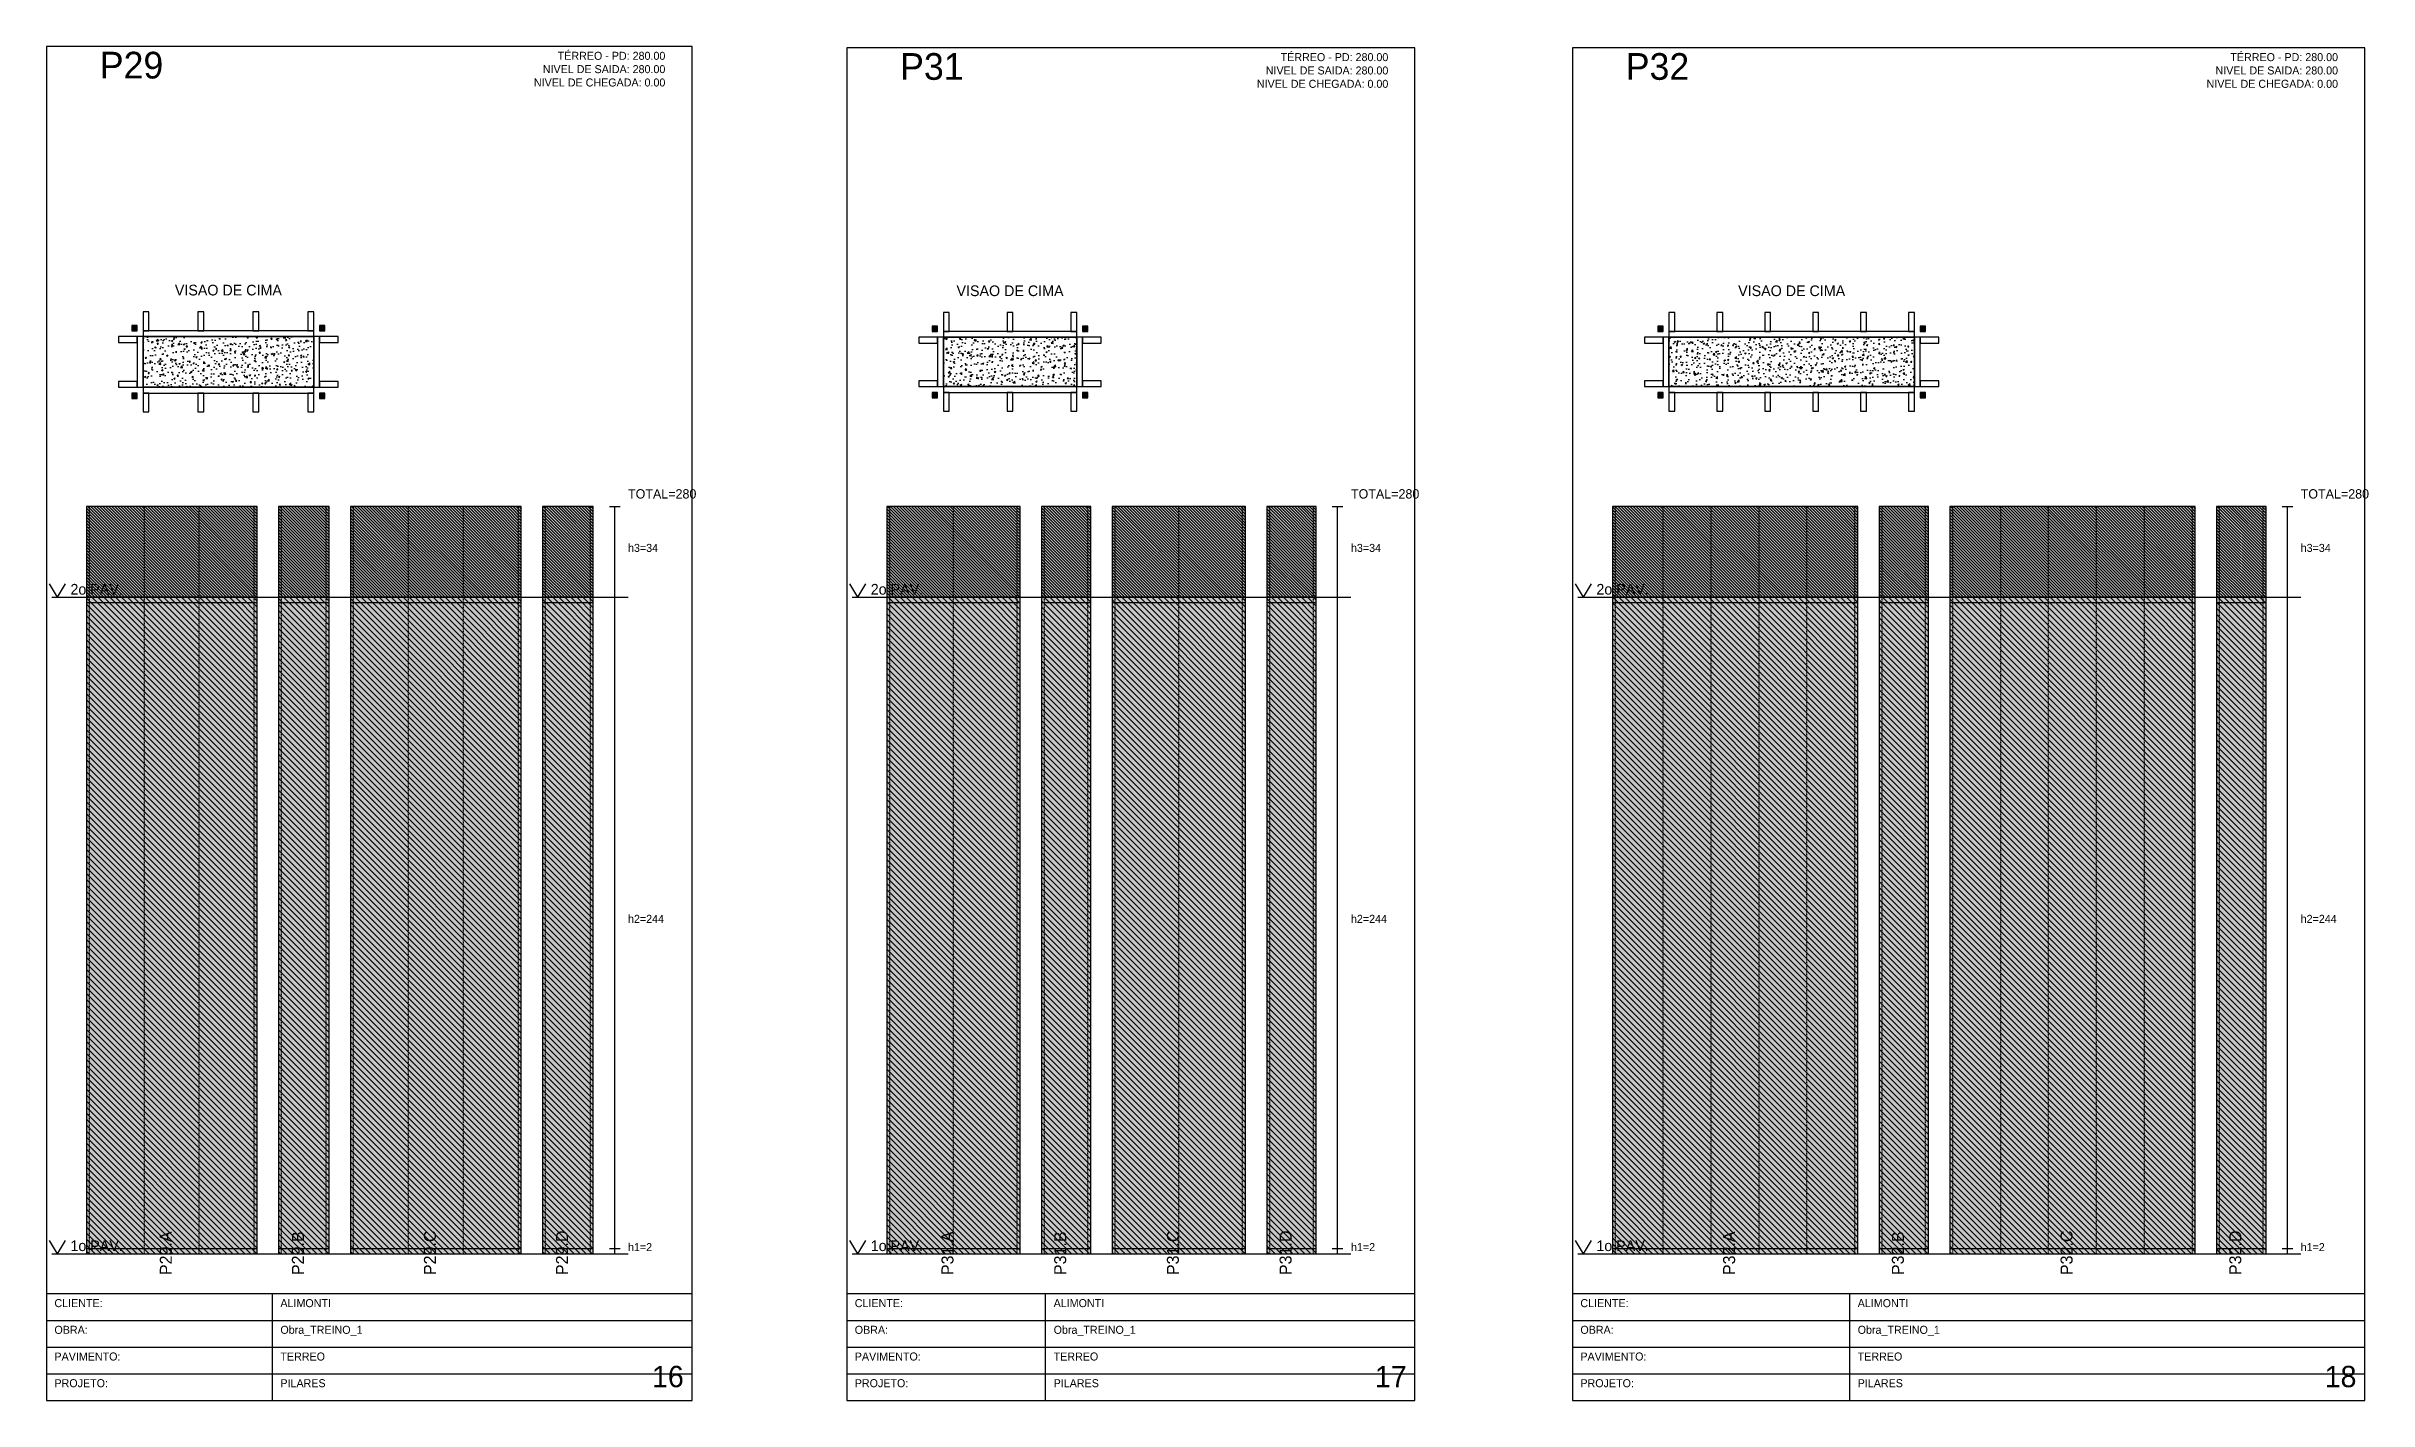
# Model space of a CAD drawing. Header units: metres. Extents: x 0 to 1466, y 0 to 2698.
# Drawn here: x 0 to 870, y 1653 to 2161 of the extents above; entities that cross this region are included whole.
import ezdxf
from ezdxf.enums import TextEntityAlignment as Align

# ---------------------------------------------------------------- set-up
doc = ezdxf.new("R2010")
doc.units = ezdxf.units.M
doc.linetypes.add('DASHED', pattern=[0.5, 0.25, -0.25])
for name, color, linetype in [('BORDA_CELULA', 9, 'Continuous'), ('CARIMBO', 9, 'Continuous'), ('CHAPA', 1, 'Continuous'), ('CONCRETO', 4, 'Continuous'), ('COTA', 241, 'Continuous'), ('Hachura', 251, 'Continuous'), ('LABEL_ID', 3, 'Continuous'), ('Nivel', 4, 'Continuous'), ('NOMENCLATURA', 1, 'Continuous'), ('Paineis', 7, 'Continuous'), ('SARR_2.2x7', 82, 'Continuous'), ('Texto Secao', 2, 'Continuous'), ('TEXTO_GERAL', 2, 'Continuous')]:
    doc.layers.add(name, color=color, linetype=linetype)

msp = doc.modelspace()

# ---------------------------------------------------------------- hatches: boundary and pattern name
at = {"layer": 'CHAPA'}
h = msp.add_hatch(color=1, dxfattribs=at)
h.dxf.hatch_style = 1
h.paths.add_polyline_path([(32, 2054.1), (34, 2054.1), (34, 2056.1), (32, 2056.1)])
h = msp.add_hatch(color=1, dxfattribs=at)
h.dxf.hatch_style = 1
h.paths.add_polyline_path([(102.4, 2054.1), (104.4, 2054.1), (104.4, 2056.1), (102.4, 2056.1)])
h = msp.add_hatch(color=1, dxfattribs=at)
h.dxf.hatch_style = 1
h.paths.add_polyline_path([(332, 2053.85), (334, 2053.85), (334, 2055.85), (332, 2055.85)])
h = msp.add_hatch(color=1, dxfattribs=at)
h.dxf.hatch_style = 1
h.paths.add_polyline_path([(388.4, 2053.85), (390.4, 2053.85), (390.4, 2055.85), (388.4, 2055.85)])
h = msp.add_hatch(color=1, dxfattribs=at)
h.dxf.hatch_style = 1
h.paths.add_polyline_path([(604, 2053.85), (606, 2053.85), (606, 2055.85), (604, 2055.85)])
h = msp.add_hatch(color=1, dxfattribs=at)
h.dxf.hatch_style = 1
h.paths.add_polyline_path([(702.4, 2053.85), (704.4, 2053.85), (704.4, 2055.85), (702.4, 2055.85)])
h = msp.add_hatch(color=1, dxfattribs=at)
h.dxf.hatch_style = 1
h.paths.add_polyline_path([(32, 2028.7), (34, 2028.7), (34, 2030.7), (32, 2030.7)])
h = msp.add_hatch(color=1, dxfattribs=at)
h.dxf.hatch_style = 1
h.paths.add_polyline_path([(102.4, 2028.7), (104.4, 2028.7), (104.4, 2030.7), (102.4, 2030.7)])
h = msp.add_hatch(color=1, dxfattribs=at)
h.dxf.hatch_style = 1
h.paths.add_polyline_path([(332, 2028.95), (334, 2028.95), (334, 2030.95), (332, 2030.95)])
h = msp.add_hatch(color=1, dxfattribs=at)
h.dxf.hatch_style = 1
h.paths.add_polyline_path([(388.4, 2028.95), (390.4, 2028.95), (390.4, 2030.95), (388.4, 2030.95)])
h = msp.add_hatch(color=1, dxfattribs=at)
h.dxf.hatch_style = 1
h.paths.add_polyline_path([(604, 2028.95), (606, 2028.95), (606, 2030.95), (604, 2030.95)])
h = msp.add_hatch(color=1, dxfattribs=at)
h.dxf.hatch_style = 1
h.paths.add_polyline_path([(702.4, 2028.95), (704.4, 2028.95), (704.4, 2030.95), (702.4, 2030.95)])
at = {"layer": 'COTA'}
h = msp.add_hatch(dxfattribs=at)
h.set_pattern_fill('AR-CONC', scale=0.03)
h.paths.add_polyline_path([(36.2, 2032.9), (100.2, 2032.9), (100.2, 2051.9), (36.2, 2051.9)])
h = msp.add_hatch(dxfattribs=at)
h.set_pattern_fill('AR-CONC', scale=0.03)
h.paths.add_polyline_path([(336.2, 2033.15), (386.2, 2033.15), (386.2, 2051.65), (336.2, 2051.65)])
h = msp.add_hatch(dxfattribs=at)
h.set_pattern_fill('AR-CONC', scale=0.03)
h.paths.add_polyline_path([(608.2, 2033.15), (700.2, 2033.15), (700.2, 2051.65), (608.2, 2051.65)])
at = {"layer": 'Hachura'}
h = msp.add_hatch(color=7, dxfattribs=at)
h.dxf.hatch_style = 1
h.paths.add_polyline_path([(15, 1954.2), (79, 1954.2), (79, 1988.2), (15, 1988.2)])
h = msp.add_hatch(dxfattribs=at)
h.set_pattern_fill('ANSI31', scale=0.25, angle=270)
h.paths.add_polyline_path([(15, 1954.2), (79, 1954.2), (79, 1988.2), (15, 1988.2)])
h = msp.add_hatch(color=7, dxfattribs=at)
h.dxf.hatch_style = 1
h.paths.add_polyline_path([(87, 1954.2), (106, 1954.2), (106, 1988.2), (87, 1988.2)])
h = msp.add_hatch(dxfattribs=at)
h.set_pattern_fill('ANSI31', scale=0.25, angle=270)
h.paths.add_polyline_path([(87, 1954.2), (106, 1954.2), (106, 1988.2), (87, 1988.2)])
h = msp.add_hatch(color=7, dxfattribs=at)
h.dxf.hatch_style = 1
h.paths.add_polyline_path([(114, 1954.2), (178, 1954.2), (178, 1988.2), (114, 1988.2)])
h = msp.add_hatch(dxfattribs=at)
h.set_pattern_fill('ANSI31', scale=0.25, angle=270)
h.paths.add_polyline_path([(114, 1954.2), (178, 1954.2), (178, 1988.2), (114, 1988.2)])
h = msp.add_hatch(color=7, dxfattribs=at)
h.dxf.hatch_style = 1
h.paths.add_polyline_path([(186, 1954.2), (205, 1954.2), (205, 1988.2), (186, 1988.2)])
h = msp.add_hatch(dxfattribs=at)
h.set_pattern_fill('ANSI31', scale=0.25, angle=270)
h.paths.add_polyline_path([(186, 1954.2), (205, 1954.2), (205, 1988.2), (186, 1988.2)])
h = msp.add_hatch(color=7, dxfattribs=at)
h.dxf.hatch_style = 1
h.paths.add_polyline_path([(315, 1954.2), (365, 1954.2), (365, 1988.2), (315, 1988.2)])
h = msp.add_hatch(dxfattribs=at)
h.set_pattern_fill('ANSI31', scale=0.25, angle=270)
h.paths.add_polyline_path([(315, 1954.2), (365, 1954.2), (365, 1988.2), (315, 1988.2)])
h = msp.add_hatch(color=7, dxfattribs=at)
h.dxf.hatch_style = 1
h.paths.add_polyline_path([(373, 1954.2), (391.5, 1954.2), (391.5, 1988.2), (373, 1988.2)])
h = msp.add_hatch(dxfattribs=at)
h.set_pattern_fill('ANSI31', scale=0.25, angle=270)
h.paths.add_polyline_path([(373, 1954.2), (391.5, 1954.2), (391.5, 1988.2), (373, 1988.2)])
h = msp.add_hatch(color=7, dxfattribs=at)
h.dxf.hatch_style = 1
h.paths.add_polyline_path([(399.5, 1954.2), (449.5, 1954.2), (449.5, 1988.2), (399.5, 1988.2)])
h = msp.add_hatch(dxfattribs=at)
h.set_pattern_fill('ANSI31', scale=0.25, angle=270)
h.paths.add_polyline_path([(399.5, 1954.2), (449.5, 1954.2), (449.5, 1988.2), (399.5, 1988.2)])
h = msp.add_hatch(color=7, dxfattribs=at)
h.dxf.hatch_style = 1
h.paths.add_polyline_path([(457.5, 1954.2), (476, 1954.2), (476, 1988.2), (457.5, 1988.2)])
h = msp.add_hatch(dxfattribs=at)
h.set_pattern_fill('ANSI31', scale=0.25, angle=270)
h.paths.add_polyline_path([(457.5, 1954.2), (476, 1954.2), (476, 1988.2), (457.5, 1988.2)])
h = msp.add_hatch(color=7, dxfattribs=at)
h.dxf.hatch_style = 1
h.paths.add_polyline_path([(587, 1954.2), (679, 1954.2), (679, 1988.2), (587, 1988.2)])
h = msp.add_hatch(dxfattribs=at)
h.set_pattern_fill('ANSI31', scale=0.25, angle=270)
h.paths.add_polyline_path([(587, 1954.2), (679, 1954.2), (679, 1988.2), (587, 1988.2)])
h = msp.add_hatch(color=7, dxfattribs=at)
h.dxf.hatch_style = 1
h.paths.add_polyline_path([(687, 1954.2), (705.5, 1954.2), (705.5, 1988.2), (687, 1988.2)])
h = msp.add_hatch(dxfattribs=at)
h.set_pattern_fill('ANSI31', scale=0.25, angle=270)
h.paths.add_polyline_path([(687, 1954.2), (705.5, 1954.2), (705.5, 1988.2), (687, 1988.2)])
h = msp.add_hatch(color=7, dxfattribs=at)
h.dxf.hatch_style = 1
h.paths.add_polyline_path([(713.5, 1954.2), (805.5, 1954.2), (805.5, 1988.2), (713.5, 1988.2)])
h = msp.add_hatch(dxfattribs=at)
h.set_pattern_fill('ANSI31', scale=0.25, angle=270)
h.paths.add_polyline_path([(713.5, 1954.2), (805.5, 1954.2), (805.5, 1988.2), (713.5, 1988.2)])
h = msp.add_hatch(color=7, dxfattribs=at)
h.dxf.hatch_style = 1
h.paths.add_polyline_path([(813.5, 1954.2), (832, 1954.2), (832, 1988.2), (813.5, 1988.2)])
h = msp.add_hatch(dxfattribs=at)
h.set_pattern_fill('ANSI31', scale=0.25, angle=270)
h.paths.add_polyline_path([(813.5, 1954.2), (832, 1954.2), (832, 1988.2), (813.5, 1988.2)])
h = msp.add_hatch(color=7, dxfattribs=at)
h.dxf.hatch_style = 1
h.paths.add_polyline_path([(15, 1708.2), (79, 1708.2), (79, 1954.2), (15, 1954.2)])
h = msp.add_hatch(dxfattribs=at)
h.set_pattern_fill('ANSI31', scale=0.5, angle=270)
h.paths.add_polyline_path([(15, 1708.2), (79, 1708.2), (79, 1954.2), (15, 1954.2)])
h = msp.add_hatch(color=7, dxfattribs=at)
h.dxf.hatch_style = 1
h.paths.add_polyline_path([(87, 1708.2), (106, 1708.2), (106, 1954.2), (87, 1954.2)])
h = msp.add_hatch(dxfattribs=at)
h.set_pattern_fill('ANSI31', scale=0.5, angle=270)
h.paths.add_polyline_path([(87, 1708.2), (106, 1708.2), (106, 1954.2), (87, 1954.2)])
h = msp.add_hatch(color=7, dxfattribs=at)
h.dxf.hatch_style = 1
h.paths.add_polyline_path([(114, 1708.2), (178, 1708.2), (178, 1954.2), (114, 1954.2)])
h = msp.add_hatch(dxfattribs=at)
h.set_pattern_fill('ANSI31', scale=0.5, angle=270)
h.paths.add_polyline_path([(114, 1708.2), (178, 1708.2), (178, 1954.2), (114, 1954.2)])
h = msp.add_hatch(color=7, dxfattribs=at)
h.dxf.hatch_style = 1
h.paths.add_polyline_path([(186, 1708.2), (205, 1708.2), (205, 1954.2), (186, 1954.2)])
h = msp.add_hatch(dxfattribs=at)
h.set_pattern_fill('ANSI31', scale=0.5, angle=270)
h.paths.add_polyline_path([(186, 1708.2), (205, 1708.2), (205, 1954.2), (186, 1954.2)])
h = msp.add_hatch(color=7, dxfattribs=at)
h.dxf.hatch_style = 1
h.paths.add_polyline_path([(315, 1708.2), (365, 1708.2), (365, 1954.2), (315, 1954.2)])
h = msp.add_hatch(dxfattribs=at)
h.set_pattern_fill('ANSI31', scale=0.5, angle=270)
h.paths.add_polyline_path([(315, 1708.2), (365, 1708.2), (365, 1954.2), (315, 1954.2)])
h = msp.add_hatch(color=7, dxfattribs=at)
h.dxf.hatch_style = 1
h.paths.add_polyline_path([(373, 1708.2), (391.5, 1708.2), (391.5, 1954.2), (373, 1954.2)])
h = msp.add_hatch(dxfattribs=at)
h.set_pattern_fill('ANSI31', scale=0.5, angle=270)
h.paths.add_polyline_path([(373, 1708.2), (391.5, 1708.2), (391.5, 1954.2), (373, 1954.2)])
h = msp.add_hatch(color=7, dxfattribs=at)
h.dxf.hatch_style = 1
h.paths.add_polyline_path([(399.5, 1708.2), (449.5, 1708.2), (449.5, 1954.2), (399.5, 1954.2)])
h = msp.add_hatch(dxfattribs=at)
h.set_pattern_fill('ANSI31', scale=0.5, angle=270)
h.paths.add_polyline_path([(399.5, 1708.2), (449.5, 1708.2), (449.5, 1954.2), (399.5, 1954.2)])
h = msp.add_hatch(color=7, dxfattribs=at)
h.dxf.hatch_style = 1
h.paths.add_polyline_path([(457.5, 1708.2), (476, 1708.2), (476, 1954.2), (457.5, 1954.2)])
h = msp.add_hatch(dxfattribs=at)
h.set_pattern_fill('ANSI31', scale=0.5, angle=270)
h.paths.add_polyline_path([(457.5, 1708.2), (476, 1708.2), (476, 1954.2), (457.5, 1954.2)])
h = msp.add_hatch(color=7, dxfattribs=at)
h.dxf.hatch_style = 1
h.paths.add_polyline_path([(587, 1708.2), (679, 1708.2), (679, 1954.2), (587, 1954.2)])
h = msp.add_hatch(dxfattribs=at)
h.set_pattern_fill('ANSI31', scale=0.5, angle=270)
h.paths.add_polyline_path([(587, 1708.2), (679, 1708.2), (679, 1954.2), (587, 1954.2)])
h = msp.add_hatch(color=7, dxfattribs=at)
h.dxf.hatch_style = 1
h.paths.add_polyline_path([(687, 1708.2), (705.5, 1708.2), (705.5, 1954.2), (687, 1954.2)])
h = msp.add_hatch(dxfattribs=at)
h.set_pattern_fill('ANSI31', scale=0.5, angle=270)
h.paths.add_polyline_path([(687, 1708.2), (705.5, 1708.2), (705.5, 1954.2), (687, 1954.2)])
h = msp.add_hatch(color=7, dxfattribs=at)
h.dxf.hatch_style = 1
h.paths.add_polyline_path([(713.5, 1708.2), (805.5, 1708.2), (805.5, 1954.2), (713.5, 1954.2)])
h = msp.add_hatch(dxfattribs=at)
h.set_pattern_fill('ANSI31', scale=0.5, angle=270)
h.paths.add_polyline_path([(713.5, 1708.2), (805.5, 1708.2), (805.5, 1954.2), (713.5, 1954.2)])
h = msp.add_hatch(color=7, dxfattribs=at)
h.dxf.hatch_style = 1
h.paths.add_polyline_path([(813.5, 1708.2), (832, 1708.2), (832, 1954.2), (813.5, 1954.2)])
h = msp.add_hatch(dxfattribs=at)
h.set_pattern_fill('ANSI31', scale=0.5, angle=270)
h.paths.add_polyline_path([(813.5, 1708.2), (832, 1708.2), (832, 1954.2), (813.5, 1954.2)])

# ---------------------------------------------------------------- linework, layer by layer
at = {"layer": 'BORDA_CELULA', "color": 9}
for points in [[(0, 1653.2), (242, 1653.2), (242, 2160.6), (0, 2160.6)], [(300, 1653.2), (513, 1653.2), (513, 2160.1), (300, 2160.1)], [(572, 1653.2), (869, 1653.2), (869, 2160.1), (572, 2160.1)]]:
    msp.add_lwpolyline(points, close=True, dxfattribs=at)
at = {"layer": 'CARIMBO', "color": 40}
for p, q in [((84.7, 1653.2), (84.7, 1693.2)), ((374.55, 1653.2), (374.55, 1693.2)), ((675.95, 1653.2), (675.95, 1693.2)), ((0, 1683.2), (242, 1683.2)), ((300, 1683.2), (513, 1683.2)), ((572, 1683.2), (869, 1683.2)), ((0, 1673.2), (242, 1673.2)), ((300, 1673.2), (513, 1673.2)), ((572, 1673.2), (869, 1673.2)), ((0, 1663.2), (242, 1663.2)), ((300, 1663.2), (513, 1663.2)), ((572, 1663.2), (869, 1663.2))]:
    msp.add_line(p, q, dxfattribs=at)
for points in [[(0, 1653.2), (242, 1653.2), (242, 1693.2), (0, 1693.2)], [(300, 1653.2), (513, 1653.2), (513, 1693.2), (300, 1693.2)], [(572, 1653.2), (869, 1653.2), (869, 1693.2), (572, 1693.2)]]:
    msp.add_lwpolyline(points, close=True, dxfattribs=at)
at = {"layer": 'CHAPA', "color": 1}
for points in [[(32, 2054.1), (34, 2054.1), (34, 2056.1), (32, 2056.1)], [(102.4, 2054.1), (104.4, 2054.1), (104.4, 2056.1), (102.4, 2056.1)], [(332, 2053.85), (334, 2053.85), (334, 2055.85), (332, 2055.85)], [(388.4, 2053.85), (390.4, 2053.85), (390.4, 2055.85), (388.4, 2055.85)], [(604, 2053.85), (606, 2053.85), (606, 2055.85), (604, 2055.85)], [(702.4, 2053.85), (704.4, 2053.85), (704.4, 2055.85), (702.4, 2055.85)], [(32, 2028.7), (34, 2028.7), (34, 2030.7), (32, 2030.7)], [(102.4, 2028.7), (104.4, 2028.7), (104.4, 2030.7), (102.4, 2030.7)], [(332, 2028.95), (334, 2028.95), (334, 2030.95), (332, 2030.95)], [(388.4, 2028.95), (390.4, 2028.95), (390.4, 2030.95), (388.4, 2030.95)], [(604, 2028.95), (606, 2028.95), (606, 2030.95), (604, 2030.95)], [(702.4, 2028.95), (704.4, 2028.95), (704.4, 2030.95), (702.4, 2030.95)]]:
    msp.add_lwpolyline(points, close=True, dxfattribs=at)
at = {"layer": 'CONCRETO', "color": 4}
for points in [[(36.2, 2032.9), (100.2, 2032.9), (100.2, 2051.9), (36.2, 2051.9)], [(336.2, 2033.15), (386.2, 2033.15), (386.2, 2051.65), (336.2, 2051.65)], [(608.2, 2033.15), (700.2, 2033.15), (700.2, 2051.65), (608.2, 2051.65)]]:
    msp.add_lwpolyline(points, close=True, dxfattribs=at)
at = {"layer": 'COTA', "color": 8}
for p, q in [((211, 1988.2), (215, 1988.2)), ((213, 1708.2), (213, 1988.2)), ((482, 1988.2), (486, 1988.2)), ((484, 1708.2), (484, 1988.2)), ((838, 1988.2), (842, 1988.2)), ((840, 1708.2), (840, 1988.2)), ((211, 1954.2), (215, 1954.2)), ((211, 1954.2), (215, 1954.2)), ((482, 1954.2), (486, 1954.2)), ((482, 1954.2), (486, 1954.2)), ((838, 1954.2), (842, 1954.2)), ((838, 1954.2), (842, 1954.2)), ((211, 1710.2), (215, 1710.2)), ((211, 1710.2), (215, 1710.2)), ((211, 1708.2), (215, 1708.2)), ((482, 1710.2), (486, 1710.2)), ((482, 1710.2), (486, 1710.2)), ((482, 1708.2), (486, 1708.2)), ((838, 1710.2), (842, 1710.2)), ((838, 1710.2), (842, 1710.2)), ((838, 1708.2), (842, 1708.2))]:
    msp.add_line(p, q, dxfattribs=at)
at = {"layer": 'Nivel', "color": 4}
for p, q in [((1, 1959.2), (4, 1954.2)), ((7, 1959.2), (4, 1954.2)), ((301, 1959.2), (304, 1954.2)), ((307, 1959.2), (304, 1954.2)), ((573, 1959.2), (576, 1954.2)), ((579, 1959.2), (576, 1954.2)), ((2, 1954.2), (218, 1954.2)), ((302, 1954.2), (489, 1954.2)), ((574, 1954.2), (845, 1954.2)), ((1, 1713.2), (4, 1708.2)), ((2, 1708.2), (218, 1708.2)), ((7, 1713.2), (4, 1708.2)), ((301, 1713.2), (304, 1708.2)), ((302, 1708.2), (489, 1708.2)), ((307, 1713.2), (304, 1708.2)), ((573, 1713.2), (576, 1708.2)), ((574, 1708.2), (845, 1708.2)), ((579, 1713.2), (576, 1708.2))]:
    msp.add_line(p, q, dxfattribs=at)
at = {"layer": 'Paineis', "color": 7}
for p, q in [((15, 1952.2), (79, 1952.2)), ((87, 1952.2), (106, 1952.2)), ((114, 1952.2), (178, 1952.2)), ((186, 1952.2), (205, 1952.2)), ((315, 1952.2), (365, 1952.2)), ((373, 1952.2), (391.5, 1952.2)), ((399.5, 1952.2), (449.5, 1952.2)), ((457.5, 1952.2), (476, 1952.2)), ((587, 1952.2), (679, 1952.2)), ((687, 1952.2), (705.5, 1952.2)), ((713.5, 1952.2), (805.5, 1952.2)), ((813.5, 1952.2), (832, 1952.2)), ((15, 1710.2), (79, 1710.2)), ((87, 1710.2), (106, 1710.2)), ((114, 1710.2), (178, 1710.2)), ((186, 1710.2), (205, 1710.2)), ((315, 1710.2), (365, 1710.2)), ((373, 1710.2), (391.5, 1710.2)), ((399.5, 1710.2), (449.5, 1710.2)), ((457.5, 1710.2), (476, 1710.2)), ((587, 1710.2), (679, 1710.2)), ((687, 1710.2), (705.5, 1710.2)), ((713.5, 1710.2), (805.5, 1710.2)), ((813.5, 1710.2), (832, 1710.2))]:
    msp.add_line(p, q, dxfattribs=at)
for points in [[(34, 2032.9), (36.2, 2032.9), (36.2, 2051.9), (34, 2051.9)], [(36.2, 2051.9), (100.2, 2051.9), (100.2, 2054.1), (36.2, 2054.1)], [(100.2, 2032.9), (102.4, 2032.9), (102.4, 2051.9), (100.2, 2051.9)], [(334, 2033.15), (336.2, 2033.15), (336.2, 2051.65), (334, 2051.65)], [(336.2, 2051.65), (386.2, 2051.65), (386.2, 2053.85), (336.2, 2053.85)], [(386.2, 2033.15), (388.4, 2033.15), (388.4, 2051.65), (386.2, 2051.65)], [(606, 2033.15), (608.2, 2033.15), (608.2, 2051.65), (606, 2051.65)], [(608.2, 2051.65), (700.2, 2051.65), (700.2, 2053.85), (608.2, 2053.85)], [(700.2, 2033.15), (702.4, 2033.15), (702.4, 2051.65), (700.2, 2051.65)], [(36.2, 2030.7), (100.2, 2030.7), (100.2, 2032.9), (36.2, 2032.9)], [(336.2, 2030.95), (386.2, 2030.95), (386.2, 2033.15), (336.2, 2033.15)], [(608.2, 2030.95), (700.2, 2030.95), (700.2, 2033.15), (608.2, 2033.15)], [(15, 1954.2), (79, 1954.2), (79, 1988.2), (15, 1988.2)], [(87, 1954.2), (106, 1954.2), (106, 1988.2), (87, 1988.2)], [(114, 1954.2), (178, 1954.2), (178, 1988.2), (114, 1988.2)], [(186, 1954.2), (205, 1954.2), (205, 1988.2), (186, 1988.2)], [(315, 1954.2), (365, 1954.2), (365, 1988.2), (315, 1988.2)], [(373, 1954.2), (391.5, 1954.2), (391.5, 1988.2), (373, 1988.2)], [(399.5, 1954.2), (449.5, 1954.2), (449.5, 1988.2), (399.5, 1988.2)], [(457.5, 1954.2), (476, 1954.2), (476, 1988.2), (457.5, 1988.2)], [(587, 1954.2), (679, 1954.2), (679, 1988.2), (587, 1988.2)], [(687, 1954.2), (705.5, 1954.2), (705.5, 1988.2), (687, 1988.2)], [(713.5, 1954.2), (805.5, 1954.2), (805.5, 1988.2), (713.5, 1988.2)], [(813.5, 1954.2), (832, 1954.2), (832, 1988.2), (813.5, 1988.2)], [(15, 1708.2), (79, 1708.2), (79, 1954.2), (15, 1954.2)], [(87, 1708.2), (106, 1708.2), (106, 1954.2), (87, 1954.2)], [(114, 1708.2), (178, 1708.2), (178, 1954.2), (114, 1954.2)], [(186, 1708.2), (205, 1708.2), (205, 1954.2), (186, 1954.2)], [(315, 1708.2), (365, 1708.2), (365, 1954.2), (315, 1954.2)], [(373, 1708.2), (391.5, 1708.2), (391.5, 1954.2), (373, 1954.2)], [(399.5, 1708.2), (449.5, 1708.2), (449.5, 1954.2), (399.5, 1954.2)], [(457.5, 1708.2), (476, 1708.2), (476, 1954.2), (457.5, 1954.2)], [(587, 1708.2), (679, 1708.2), (679, 1954.2), (587, 1954.2)], [(687, 1708.2), (705.5, 1708.2), (705.5, 1954.2), (687, 1954.2)], [(713.5, 1708.2), (805.5, 1708.2), (805.5, 1954.2), (713.5, 1954.2)], [(813.5, 1708.2), (832, 1708.2), (832, 1954.2), (813.5, 1954.2)]]:
    msp.add_lwpolyline(points, close=True, dxfattribs=at)
at = {"layer": 'SARR_2.2x7', "color": 82, "linetype": 'DASHED'}
for p, q in [((16.1, 1708.2), (16.1, 1988.2)), ((36.7, 1708.2), (36.7, 1988.2)), ((57.3, 1708.2), (57.3, 1988.2)), ((77.9, 1708.2), (77.9, 1988.2)), ((88.1, 1708.2), (88.1, 1988.2)), ((104.9, 1708.2), (104.9, 1988.2)), ((115.1, 1708.2), (115.1, 1988.2)), ((135.7, 1708.2), (135.7, 1988.2)), ((156.3, 1708.2), (156.3, 1988.2)), ((176.9, 1708.2), (176.9, 1988.2)), ((187.1, 1708.2), (187.1, 1988.2)), ((203.9, 1708.2), (203.9, 1988.2)), ((316.1, 1708.2), (316.1, 1988.2)), ((340, 1708.2), (340, 1988.2)), ((363.9, 1708.2), (363.9, 1988.2)), ((374.1, 1708.2), (374.1, 1988.2)), ((390.4, 1708.2), (390.4, 1988.2)), ((400.6, 1708.2), (400.6, 1988.2)), ((424.5, 1708.2), (424.5, 1988.2)), ((448.4, 1708.2), (448.4, 1988.2)), ((458.6, 1708.2), (458.6, 1988.2)), ((474.9, 1708.2), (474.9, 1988.2)), ((588.1, 1708.2), (588.1, 1988.2)), ((606.06, 1708.2), (606.06, 1988.2)), ((624.02, 1708.2), (624.02, 1988.2)), ((641.98, 1708.2), (641.98, 1988.2)), ((659.94, 1708.2), (659.94, 1988.2)), ((677.9, 1708.2), (677.9, 1988.2)), ((688.1, 1708.2), (688.1, 1988.2)), ((704.4, 1708.2), (704.4, 1988.2)), ((714.6, 1708.2), (714.6, 1988.2)), ((732.56, 1708.2), (732.56, 1988.2)), ((750.52, 1708.2), (750.52, 1988.2)), ((768.48, 1708.2), (768.48, 1988.2)), ((786.44, 1708.2), (786.44, 1988.2)), ((804.4, 1708.2), (804.4, 1988.2)), ((814.6, 1708.2), (814.6, 1988.2)), ((830.9, 1708.2), (830.9, 1988.2))]:
    msp.add_line(p, q, dxfattribs=at)
at = {"layer": 'SARR_2.2x7', "color": 82}
for points in [[(36.2, 2054.1), (38.4, 2054.1), (38.4, 2061.1), (36.2, 2061.1)], [(56.8, 2054.1), (59, 2054.1), (59, 2061.1), (56.8, 2061.1)], [(77.4, 2054.1), (79.6, 2054.1), (79.6, 2061.1), (77.4, 2061.1)], [(98, 2054.1), (100.2, 2054.1), (100.2, 2061.1), (98, 2061.1)], [(336.2, 2053.85), (338.4, 2053.85), (338.4, 2060.85), (336.2, 2060.85)], [(360.1, 2053.85), (362.3, 2053.85), (362.3, 2060.85), (360.1, 2060.85)], [(384, 2053.85), (386.2, 2053.85), (386.2, 2060.85), (384, 2060.85)], [(608.2, 2053.85), (610.4, 2053.85), (610.4, 2060.85), (608.2, 2060.85)], [(626.16, 2053.85), (628.36, 2053.85), (628.36, 2060.85), (626.16, 2060.85)], [(644.12, 2053.85), (646.32, 2053.85), (646.32, 2060.85), (644.12, 2060.85)], [(662.08, 2053.85), (664.28, 2053.85), (664.28, 2060.85), (662.08, 2060.85)], [(680.04, 2053.85), (682.24, 2053.85), (682.24, 2060.85), (680.04, 2060.85)], [(698, 2053.85), (700.2, 2053.85), (700.2, 2060.85), (698, 2060.85)], [(27, 2049.7), (34, 2049.7), (34, 2051.9), (27, 2051.9)], [(102.4, 2049.7), (109.4, 2049.7), (109.4, 2051.9), (102.4, 2051.9)], [(327, 2049.45), (334, 2049.45), (334, 2051.65), (327, 2051.65)], [(388.4, 2049.45), (395.4, 2049.45), (395.4, 2051.65), (388.4, 2051.65)], [(599, 2049.45), (606, 2049.45), (606, 2051.65), (599, 2051.65)], [(702.4, 2049.45), (709.4, 2049.45), (709.4, 2051.65), (702.4, 2051.65)], [(27, 2032.9), (34, 2032.9), (34, 2035.1), (27, 2035.1)], [(36.2, 2023.7), (38.4, 2023.7), (38.4, 2030.7), (36.2, 2030.7)], [(56.8, 2023.7), (59, 2023.7), (59, 2030.7), (56.8, 2030.7)], [(77.4, 2023.7), (79.6, 2023.7), (79.6, 2030.7), (77.4, 2030.7)], [(98, 2023.7), (100.2, 2023.7), (100.2, 2030.7), (98, 2030.7)], [(102.4, 2032.9), (109.4, 2032.9), (109.4, 2035.1), (102.4, 2035.1)], [(327, 2033.15), (334, 2033.15), (334, 2035.35), (327, 2035.35)], [(336.2, 2023.95), (338.4, 2023.95), (338.4, 2030.95), (336.2, 2030.95)], [(360.1, 2023.95), (362.3, 2023.95), (362.3, 2030.95), (360.1, 2030.95)], [(384, 2023.95), (386.2, 2023.95), (386.2, 2030.95), (384, 2030.95)], [(388.4, 2033.15), (395.4, 2033.15), (395.4, 2035.35), (388.4, 2035.35)], [(599, 2033.15), (606, 2033.15), (606, 2035.35), (599, 2035.35)], [(608.2, 2023.95), (610.4, 2023.95), (610.4, 2030.95), (608.2, 2030.95)], [(626.16, 2023.95), (628.36, 2023.95), (628.36, 2030.95), (626.16, 2030.95)], [(644.12, 2023.95), (646.32, 2023.95), (646.32, 2030.95), (644.12, 2030.95)], [(662.08, 2023.95), (664.28, 2023.95), (664.28, 2030.95), (662.08, 2030.95)], [(680.04, 2023.95), (682.24, 2023.95), (682.24, 2030.95), (680.04, 2030.95)], [(698, 2023.95), (700.2, 2023.95), (700.2, 2030.95), (698, 2030.95)], [(702.4, 2033.15), (709.4, 2033.15), (709.4, 2035.35), (702.4, 2035.35)]]:
    msp.add_lwpolyline(points, close=True, dxfattribs=at)

# ---------------------------------------------------------------- texts
at = {"layer": 'CARIMBO', "color": 9}
for s, p in [('CLIENTE:', (3, 1688.2)), ('CLIENTE:', (303, 1688.2)), ('CLIENTE:', (575, 1688.2)), ('OBRA:', (3, 1678.2)), ('OBRA:', (303, 1678.2)), ('OBRA:', (575, 1678.2)), ('PAVIMENTO:', (3, 1668.2)), ('PAVIMENTO:', (303, 1668.2)), ('PAVIMENTO:', (575, 1668.2)), ('PROJETO:', (3, 1658.2)), ('PROJETO:', (303, 1658.2)), ('PROJETO:', (575, 1658.2))]:
    msp.add_text(s, height=3, dxfattribs=at).set_placement(p)
at = {"layer": 'COTA', "color": 8}
for s, height, p in [('TOTAL=280', 3.5, (218, 1991.2)), ('TOTAL=280', 3.5, (489, 1991.2)), ('TOTAL=280', 3.5, (845, 1991.2)), ('h3=34', 3, (218, 1971.2)), ('h3=34', 3, (489, 1971.2)), ('h3=34', 3, (845, 1971.2)), ('h2=244', 3, (218, 1832.2)), ('h2=244', 3, (489, 1832.2)), ('h2=244', 3, (845, 1832.2)), ('h1=2', 3, (218, 1709.2)), ('h1=2', 3, (489, 1709.2)), ('h1=2', 3, (845, 1709.2))]:
    msp.add_text(s, height=height, dxfattribs=at).set_placement(p)
at = {"layer": 'LABEL_ID', "color": 3}
for s, p in [('16', (227, 1658.2)), ('17', (498, 1658.2)), ('18', (854, 1658.2))]:
    msp.add_text(s, height=8, dxfattribs=at).set_placement(p)
at = {"layer": 'Nivel', "color": 4}
for s, p in [('2o PAV.', (9, 1955.2)), ('2o PAV.', (309, 1955.2)), ('2o PAV.', (581, 1955.2)), ('1o PAV.', (9, 1709.2)), ('1o PAV.', (309, 1709.2)), ('1o PAV.', (581, 1709.2))]:
    msp.add_text(s, height=4, dxfattribs=at).set_placement(p)
at = {"layer": 'NOMENCLATURA', "color": 1}
for s, p in [('P29', (20, 2148.6)), ('P31', (320, 2148.1)), ('P32', (592, 2148.1))]:
    msp.add_text(s, height=10, dxfattribs=at).set_placement(p)
at = {"layer": 'Texto Secao', "color": 2}
for p in [(68.2, 2066.1), (361.2, 2065.85), (654.2, 2065.85)]:
    msp.add_text('VISAO DE CIMA', height=4, dxfattribs=at).set_placement(p, align=Align.BOTTOM_CENTER)
for s, p in [('P29.A', (47, 1700.2)), ('P29.B', (96.5, 1700.2)), ('P29.C', (146, 1700.2)), ('P29.D', (195.5, 1700.2)), ('P31.A', (340, 1700.2)), ('P31.B', (382.25, 1700.2)), ('P31.C', (424.5, 1700.2)), ('P31.D', (466.75, 1700.2)), ('P32.A', (633, 1700.2)), ('P32.B', (696.25, 1700.2)), ('P32.C', (759.5, 1700.2)), ('P32.D', (822.75, 1700.2))]:
    msp.add_text(s, height=4.5, rotation=90, dxfattribs=at).set_placement(p)
at = {"layer": 'TEXTO_GERAL', "color": 2}
for s, p in [('TÉRREO - PD: 280.00', (232, 2155.6)), ('TÉRREO - PD: 280.00', (503, 2155.1)), ('TÉRREO - PD: 280.00', (859, 2155.1)), ('NIVEL DE SAIDA: 280.00', (232, 2150.6)), ('NIVEL DE SAIDA: 280.00', (503, 2150.1)), ('NIVEL DE SAIDA: 280.00', (859, 2150.1)), ('NIVEL DE CHEGADA: 0.00', (232, 2145.6)), ('NIVEL DE CHEGADA: 0.00', (503, 2145.1)), ('NIVEL DE CHEGADA: 0.00', (859, 2145.1))]:
    msp.add_text(s, height=3, dxfattribs=at).set_placement(p, align=Align.RIGHT)
for s, p in [('ALIMONTI', (87.7, 1688.2)), ('ALIMONTI', (377.55, 1688.2)), ('ALIMONTI', (678.95, 1688.2)), ('Obra_TREINO_1', (87.7, 1678.2)), ('Obra_TREINO_1', (377.55, 1678.2)), ('Obra_TREINO_1', (678.95, 1678.2)), ('TERREO', (87.7, 1668.2)), ('TERREO', (377.55, 1668.2)), ('TERREO', (678.95, 1668.2)), ('PILARES', (87.7, 1658.2)), ('PILARES', (377.55, 1658.2)), ('PILARES', (678.95, 1658.2))]:
    msp.add_text(s, height=3, dxfattribs=at).set_placement(p)

doc.saveas('drawing.dxf')
